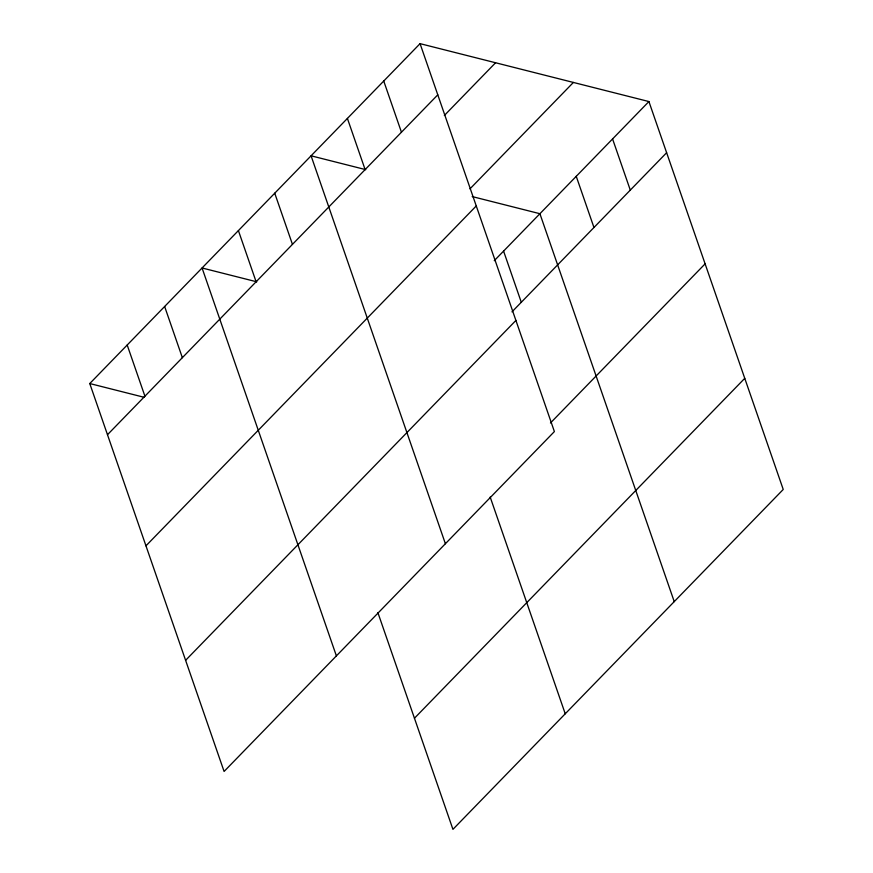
<?xml version="1.0" encoding="UTF-8"?>
<svg xmlns="http://www.w3.org/2000/svg" width="873" height="873" viewBox="0 0 873 873"><rect width="100%" height="100%" fill="white"/><g stroke="black" fill="none" stroke-linecap="round" stroke-linejoin="round"><path stroke-width="1.31" d="M420.066 43.65L554.388 431.568L224.088 771.448L89.766 383.542L420.066 43.65L648.912 101.552L783.234 489.458L452.934 829.35L377.889 612.639M107.488 434.71L437.788 94.819M444.346 115.487L495.58 62.758M469.98 188.852L573.386 82.444M145.966 545.832L476.265 205.941M494.26 260.689L648.912 101.552M511.982 311.857L666.623 152.72M185.611 660.326L515.91 320.435M550.459 422.979L705.111 263.842M414.457 718.228L744.756 378.336M365.754 169.646L311.072 155.809L445.394 543.726M472.206 196.578L539.907 213.71L674.24 601.628M256.749 281.815L202.067 267.978L336.389 655.885M89.766 383.542L144.449 397.379M612.573 138.938L630.295 190.107M576.245 176.324L593.956 227.493M503.579 251.097L521.29 302.265M383.738 81.036L401.449 132.205M490.19 497.075L565.235 713.787M347.399 118.422L365.121 169.591M274.733 193.206L292.455 244.375M238.405 230.592L256.116 281.761M164.637 306.499L182.348 357.668M127.196 345.021L144.918 396.189"/></g></svg>
